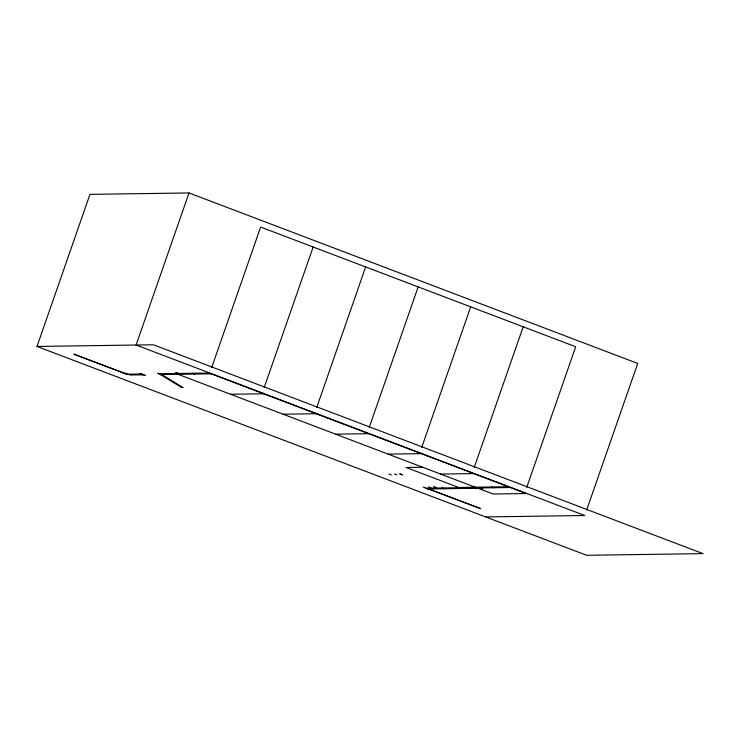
<?xml version="1.0" encoding="UTF-8"?>
<svg xmlns="http://www.w3.org/2000/svg" width="740" height="740" viewBox="0 0 740 740"><rect width="100%" height="100%" fill="white"/><g stroke="black" fill="none" stroke-linecap="round" stroke-linejoin="round"><path stroke-width="1.11" d="M37 346.45L153.374 344.775L703 553.622L586.626 555.287L37 346.45L89.956 194.361L189.024 192.946L637.713 363.433L586.644 510.082M189.024 192.946L136.067 345.025L584.748 515.512L485.68 516.936M211.686 367.586L260.628 227.041L575.702 346.755L526.76 487.309M264.199 387.538L313.14 246.993M316.711 407.5L365.653 266.946M369.223 427.452L418.165 286.898M421.735 447.404L470.677 306.85M474.248 467.356L523.189 326.803M141.016 374.024L127.289 374.218L124.755 373.256L130.166 374.986L143.051 374.801M141.479 374.014L143.125 374.449L142.644 374.459M159.424 373.756L209.79 373.034M161.468 374.532L211.187 373.82M261.655 392.996L262.302 392.986M230.556 394.254L263.699 393.773M314.167 412.957L314.815 412.948M283.068 414.206L316.211 413.725M366.679 432.909L367.327 432.9M335.572 434.158L368.724 433.677M419.192 452.862L419.839 452.852M388.084 454.11L421.236 453.639M422.688 467.255L406.112 467.495L458.624 487.447L508.343 486.735M471.704 472.814L472.351 472.805M389.101 474.053L391.423 474.978M394.503 473.979L396.816 474.904M440.596 474.062L473.748 473.591M423.169 486.994L425.482 487.919M428.571 486.92L430.884 487.845M477.245 487.984L510.387 487.512M524.216 492.766L524.854 492.757M209.143 373.043L526.26 493.543L493.108 494.015L176 373.524M192.567 373.284L194.611 374.061M491.767 486.976L493.811 487.743M178.849 373.478L175.519 372.525L178.062 373.496M480.094 487.947L482.637 488.909L479.307 487.956M458.735 487.725L460.779 488.502M442.168 487.965L444.213 488.742M139.166 374.052L141.21 374.829M429.329 488.668L431.864 489.64L428.534 488.687M428.164 488.687L480.676 508.639L427.526 488.696M74.416 354.275L73.769 354.284L126.928 374.227L74.416 354.275M140.313 373.571L139.832 373.58L145.567 375.569L140.313 373.571M158.249 373.312L157.768 373.321L163.022 375.31L183.122 387.64L180.838 387.048L160.746 374.727L163.494 375.31L158.249 373.312M399.905 473.896L402.338 474.821L399.905 473.896M433.964 486.837L436.397 487.762L433.964 486.837M475.311 487.484L425.593 488.197L427.637 488.974L477.355 488.261L475.311 487.484"/></g></svg>
